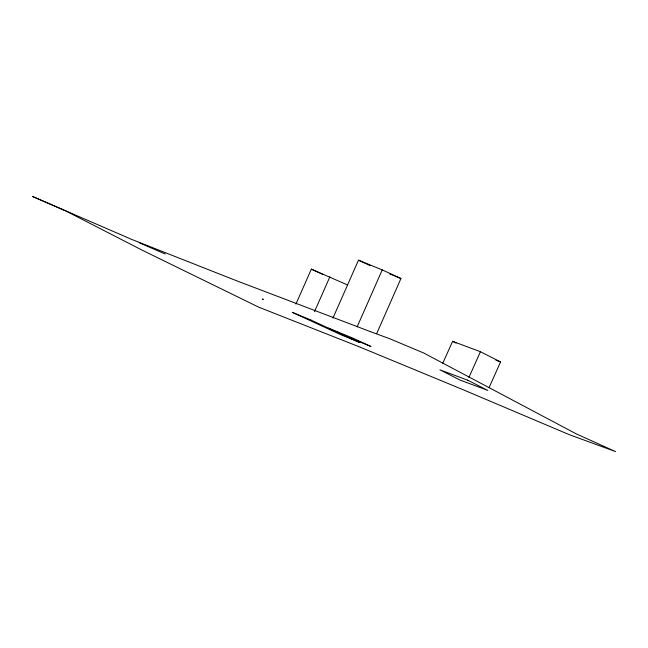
<?xml version="1.0" encoding="UTF-8"?>
<svg xmlns="http://www.w3.org/2000/svg" width="648" height="648" viewBox="0 0 648 648"><rect width="100%" height="100%" fill="white"/><g stroke="black" fill="none" stroke-linecap="round" stroke-linejoin="round"><path stroke-width="0.97" d="M295.925 304.066L311.356 269.147L347.595 284.966M314.458 311.737L329.889 276.809M332.959 318.055L358.474 260.196L382.239 269.9L400.958 278.519L376.658 333.631M357.137 326.843L382.239 269.9M442.738 363.374L452.604 341.326L480.435 351.71L500.548 361.949L489.046 387.666M468.933 377.428L480.435 351.71M495.914 360.215L500.548 361.949M389.991 274.039L400.958 278.519M328.512 328.155L352.277 337.867L370.996 346.486L347.223 336.774M139.166 242.733L165.232 254.016M358.474 260.196L370.057 265.526M311.356 269.147L323.141 274.574M452.604 341.326L456.095 343.108M370.373 331.622L237.452 281.102L131.682 239.396L32.4 196.401L65.958 211.029L142.641 250.411L258.682 307.144L359.397 346.85L464.422 390.274L569.057 434.573L615.6 451.599L576.38 433.925L423.914 353.103L390.169 338.904L370.373 331.622M467.694 380.19L439.862 369.806L459.983 380.036L487.814 390.42L467.694 380.19M262.845 299.246L262.456 299.084L263.242 299.433L262.861 299.271M310.797 320.007L292.264 312.336L341.213 334.87L359.34 342.355L310.797 320.007"/></g></svg>
